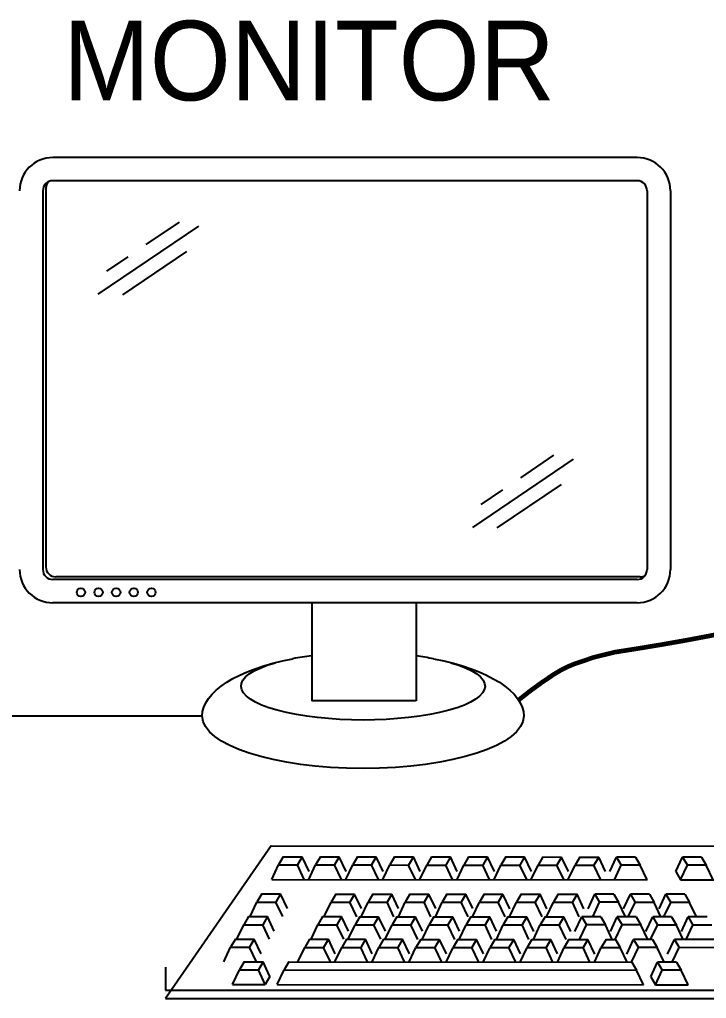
# Model space of a CAD drawing. Header units: millimetres. Extents: x 1282755 to 1285234, y -1758265 to -1757672.
# Drawn here: x 1284868.97 to 1284891.16, y -1758151.72 to -1758120.09 of the extents above; entities that cross this region are included whole.
import ezdxf

# ---------------------------------------------------------------- set-up
doc = ezdxf.new("R2010")
doc.units = ezdxf.units.MM
doc.layers.add('D', color=2, linetype='Continuous')
doc.layers.add('MR', color=7, linetype='Continuous')
doc.styles.add('CS', font='')
doc.styles.get('CS').set_extended_font_data('Gulim')

msp = doc.modelspace()

# ---------------------------------------------------------------- linework, layer by layer
at = {"layer": 'D', "color": 1}
msp.add_line((1284874.872, -1758142.599), (1284847.279, -1758142.599), dxfattribs=at)
at = {"layer": 'MR', "color": 1}
for p, q in [((1284888.923, -1758124.545), (1284870.045, -1758124.545)), ((1284888.923, -1758125.296), (1284870.045, -1758125.296)), ((1284869.723, -1758125.618), (1284869.723, -1758137.862)), ((1284869.821, -1758125.533), (1284869.821, -1758137.776)), ((1284889.245, -1758125.618), (1284889.245, -1758137.862)), ((1284889.996, -1758125.618), (1284889.996, -1758137.862)), ((1284874.128, -1758126.634), (1284873.054, -1758127.361)), ((1284874.757, -1758126.765), (1284871.503, -1758128.966)), ((1284874.369, -1758127.583), (1284872.296, -1758128.986)), ((1284872.471, -1758127.755), (1284871.78, -1758128.223)), ((1284886.854, -1758134.298), (1284883.601, -1758136.499)), ((1284886.226, -1758134.168), (1284885.151, -1758134.894)), ((1284884.569, -1758135.289), (1284883.878, -1758135.756)), ((1284886.466, -1758135.117), (1284884.394, -1758136.519)), ((1284889.021, -1758138.098), (1284870.143, -1758138.098)), ((1284888.923, -1758138.184), (1284870.045, -1758138.184)), ((1284888.923, -1758138.935), (1284870.045, -1758138.935)), ((1284878.408, -1758138.935), (1284878.408, -1758142.104)), ((1284881.786, -1758138.935), (1284881.786, -1758142.104)), ((1284881.786, -1758142.104), (1284878.408, -1758142.104)), ((1284877.1, -1758146.789), (1284873.687, -1758151.723)), ((1284877.1, -1758146.789), (1284898.072, -1758146.805)), ((1284877.491, -1758147.146), (1284877.339, -1758147.408)), ((1284877.491, -1758147.146), (1284878.101, -1758147.146)), ((1284878.101, -1758147.146), (1284877.949, -1758147.408)), ((1284878.322, -1758147.616), (1284878.101, -1758147.146)), ((1284878.689, -1758147.147), (1284878.536, -1758147.408)), ((1284878.689, -1758147.147), (1284879.298, -1758147.147)), ((1284879.298, -1758147.147), (1284879.146, -1758147.409)), ((1284879.52, -1758147.617), (1284879.298, -1758147.147)), ((1284879.886, -1758147.148), (1284879.734, -1758147.409)), ((1284879.886, -1758147.148), (1284880.496, -1758147.148)), ((1284880.496, -1758147.148), (1284880.343, -1758147.41)), ((1284880.717, -1758147.618), (1284880.496, -1758147.148)), ((1284881.083, -1758147.149), (1284880.931, -1758147.41)), ((1284881.083, -1758147.149), (1284881.693, -1758147.149)), ((1284881.693, -1758147.149), (1284881.541, -1758147.411)), ((1284881.915, -1758147.619), (1284881.693, -1758147.149)), ((1284882.281, -1758147.15), (1284882.129, -1758147.411)), ((1284882.281, -1758147.15), (1284882.89, -1758147.15)), ((1284882.89, -1758147.15), (1284882.738, -1758147.412)), ((1284883.112, -1758147.62), (1284882.89, -1758147.15)), ((1284883.478, -1758147.15), (1284883.326, -1758147.412)), ((1284883.478, -1758147.15), (1284884.088, -1758147.151)), ((1284884.088, -1758147.151), (1284883.936, -1758147.413)), ((1284884.31, -1758147.621), (1284884.088, -1758147.151)), ((1284884.676, -1758147.151), (1284884.524, -1758147.413)), ((1284884.676, -1758147.151), (1284885.285, -1758147.152)), ((1284885.285, -1758147.152), (1284885.133, -1758147.413)), ((1284885.507, -1758147.622), (1284885.285, -1758147.152)), ((1284885.873, -1758147.152), (1284885.721, -1758147.414)), ((1284885.873, -1758147.152), (1284886.483, -1758147.153)), ((1284886.483, -1758147.153), (1284886.331, -1758147.414)), ((1284886.704, -1758147.623), (1284886.483, -1758147.153)), ((1284887.071, -1758147.153), (1284886.918, -1758147.415)), ((1284887.071, -1758147.153), (1284887.68, -1758147.154)), ((1284887.68, -1758147.154), (1284887.528, -1758147.415)), ((1284887.902, -1758147.624), (1284887.68, -1758147.154)), ((1284888.036, -1758147.624), (1284888.259, -1758147.154)), ((1284888.259, -1758147.154), (1284888.41, -1758147.416)), ((1284888.868, -1758147.155), (1284888.259, -1758147.154)), ((1284888.868, -1758147.155), (1284889.02, -1758147.416)), ((1284890.171, -1758147.625), (1284890.393, -1758147.156)), ((1284891.003, -1758147.156), (1284890.393, -1758147.156)), ((1284890.393, -1758147.156), (1284890.545, -1758147.418)), ((1284891.003, -1758147.156), (1284891.155, -1758147.418)), ((1284877.117, -1758147.877), (1284877.339, -1758147.408)), ((1284877.339, -1758147.408), (1284877.949, -1758147.408)), ((1284878.17, -1758147.878), (1284877.949, -1758147.408)), ((1284878.314, -1758147.878), (1284878.536, -1758147.408)), ((1284878.536, -1758147.408), (1284879.146, -1758147.409)), ((1284879.368, -1758147.879), (1284879.146, -1758147.409)), ((1284879.511, -1758147.879), (1284879.734, -1758147.409)), ((1284879.734, -1758147.409), (1284880.343, -1758147.41)), ((1284880.565, -1758147.88), (1284880.343, -1758147.41)), ((1284880.709, -1758147.88), (1284880.931, -1758147.41)), ((1284880.931, -1758147.41), (1284881.541, -1758147.411)), ((1284881.763, -1758147.881), (1284881.541, -1758147.411)), ((1284881.906, -1758147.881), (1284882.129, -1758147.411)), ((1284882.129, -1758147.411), (1284882.738, -1758147.412)), ((1284882.96, -1758147.882), (1284882.738, -1758147.412)), ((1284883.104, -1758147.882), (1284883.326, -1758147.412)), ((1284883.326, -1758147.412), (1284883.936, -1758147.413)), ((1284884.157, -1758147.882), (1284883.936, -1758147.413)), ((1284884.301, -1758147.883), (1284884.524, -1758147.413)), ((1284884.524, -1758147.413), (1284885.133, -1758147.413)), ((1284885.355, -1758147.883), (1284885.133, -1758147.413)), ((1284885.499, -1758147.883), (1284885.721, -1758147.414)), ((1284885.721, -1758147.414), (1284886.331, -1758147.414)), ((1284886.552, -1758147.884), (1284886.331, -1758147.414)), ((1284886.696, -1758147.884), (1284886.918, -1758147.415)), ((1284886.918, -1758147.415), (1284887.528, -1758147.415)), ((1284887.75, -1758147.885), (1284887.528, -1758147.415)), ((1284888.188, -1758147.886), (1284888.41, -1758147.416)), ((1284889.02, -1758147.416), (1284888.41, -1758147.416)), ((1284889.242, -1758147.886), (1284889.02, -1758147.416)), ((1284890.171, -1758147.625), (1284890.323, -1758147.887)), ((1284890.323, -1758147.887), (1284890.545, -1758147.418)), ((1284891.155, -1758147.418), (1284890.545, -1758147.418)), ((1284891.376, -1758147.888), (1284891.155, -1758147.418)), ((1284877.117, -1758147.877), (1284889.242, -1758147.886)), ((1284890.323, -1758147.887), (1284893.771, -1758147.89)), ((1284876.793, -1758148.347), (1284876.641, -1758148.608)), ((1284876.793, -1758148.347), (1284877.402, -1758148.347)), ((1284877.402, -1758148.347), (1284877.25, -1758148.609)), ((1284877.624, -1758148.817), (1284877.402, -1758148.347)), ((1284879.188, -1758148.349), (1284879.036, -1758148.61)), ((1284879.188, -1758148.349), (1284879.797, -1758148.349)), ((1284879.797, -1758148.349), (1284879.645, -1758148.611)), ((1284880.019, -1758148.819), (1284879.797, -1758148.349)), ((1284880.385, -1758148.349), (1284880.233, -1758148.611)), ((1284880.385, -1758148.349), (1284880.995, -1758148.35)), ((1284880.995, -1758148.35), (1284880.843, -1758148.611)), ((1284881.216, -1758148.82), (1284880.995, -1758148.35)), ((1284881.583, -1758148.35), (1284881.43, -1758148.612)), ((1284881.583, -1758148.35), (1284882.192, -1758148.351)), ((1284882.192, -1758148.351), (1284882.04, -1758148.612)), ((1284882.414, -1758148.821), (1284882.192, -1758148.351)), ((1284882.78, -1758148.351), (1284882.628, -1758148.613)), ((1284882.78, -1758148.351), (1284883.39, -1758148.352)), ((1284883.39, -1758148.352), (1284883.238, -1758148.613)), ((1284883.611, -1758148.822), (1284883.39, -1758148.352)), ((1284883.977, -1758148.352), (1284883.825, -1758148.614)), ((1284883.977, -1758148.352), (1284884.587, -1758148.353)), ((1284884.587, -1758148.353), (1284884.435, -1758148.614)), ((1284884.809, -1758148.823), (1284884.587, -1758148.353)), ((1284885.175, -1758148.353), (1284885.023, -1758148.615)), ((1284885.175, -1758148.353), (1284885.785, -1758148.353)), ((1284885.785, -1758148.353), (1284885.632, -1758148.615)), ((1284886.006, -1758148.823), (1284885.785, -1758148.353)), ((1284886.372, -1758148.354), (1284886.22, -1758148.616)), ((1284886.372, -1758148.354), (1284886.982, -1758148.354)), ((1284886.982, -1758148.354), (1284886.83, -1758148.616)), ((1284887.204, -1758148.824), (1284886.982, -1758148.354)), ((1284887.338, -1758148.824), (1284887.56, -1758148.355)), ((1284887.56, -1758148.355), (1284887.712, -1758148.617)), ((1284888.17, -1758148.355), (1284887.56, -1758148.355)), ((1284888.17, -1758148.355), (1284888.322, -1758148.617)), ((1284888.485, -1758148.825), (1284888.707, -1758148.356)), ((1284888.707, -1758148.356), (1284888.859, -1758148.618)), ((1284889.317, -1758148.356), (1284888.707, -1758148.356)), ((1284889.317, -1758148.356), (1284889.469, -1758148.618)), ((1284889.632, -1758148.826), (1284889.854, -1758148.357)), ((1284890.464, -1758148.357), (1284889.854, -1758148.357)), ((1284889.854, -1758148.357), (1284890.006, -1758148.618)), ((1284890.464, -1758148.357), (1284890.615, -1758148.619)), ((1284876.418, -1758149.078), (1284876.641, -1758148.608)), ((1284876.641, -1758148.608), (1284877.25, -1758148.609)), ((1284877.472, -1758149.079), (1284877.25, -1758148.609)), ((1284878.813, -1758149.08), (1284879.036, -1758148.61)), ((1284879.036, -1758148.61), (1284879.645, -1758148.611)), ((1284879.867, -1758149.081), (1284879.645, -1758148.611)), ((1284880.011, -1758149.081), (1284880.233, -1758148.611)), ((1284880.233, -1758148.611), (1284880.843, -1758148.611)), ((1284881.064, -1758149.081), (1284880.843, -1758148.611)), ((1284881.208, -1758149.082), (1284881.43, -1758148.612)), ((1284881.43, -1758148.612), (1284882.04, -1758148.612)), ((1284882.262, -1758149.082), (1284882.04, -1758148.612)), ((1284882.405, -1758149.082), (1284882.628, -1758148.613)), ((1284882.628, -1758148.613), (1284883.238, -1758148.613)), ((1284883.459, -1758149.083), (1284883.238, -1758148.613)), ((1284883.603, -1758149.083), (1284883.825, -1758148.614)), ((1284883.825, -1758148.614), (1284884.435, -1758148.614)), ((1284884.657, -1758149.084), (1284884.435, -1758148.614)), ((1284884.8, -1758149.084), (1284885.023, -1758148.615)), ((1284885.023, -1758148.615), (1284885.632, -1758148.615)), ((1284885.854, -1758149.085), (1284885.632, -1758148.615)), ((1284885.998, -1758149.085), (1284886.22, -1758148.616)), ((1284886.22, -1758148.616), (1284886.83, -1758148.616)), ((1284887.052, -1758149.086), (1284886.83, -1758148.616)), ((1284887.49, -1758149.086), (1284887.712, -1758148.617)), ((1284888.322, -1758148.617), (1284887.712, -1758148.617)), ((1284888.543, -1758149.087), (1284888.322, -1758148.617)), ((1284888.636, -1758149.087), (1284888.859, -1758148.618)), ((1284889.469, -1758148.618), (1284888.859, -1758148.618)), ((1284889.69, -1758149.088), (1284889.469, -1758148.618)), ((1284889.783, -1758149.088), (1284890.006, -1758148.618)), ((1284890.615, -1758148.619), (1284890.006, -1758148.618)), ((1284890.837, -1758149.089), (1284890.615, -1758148.619)), ((1284876.368, -1758149.078), (1284876.216, -1758149.34)), ((1284876.368, -1758149.078), (1284876.977, -1758149.078)), ((1284876.977, -1758149.078), (1284876.825, -1758149.34)), ((1284877.199, -1758149.548), (1284876.977, -1758149.078)), ((1284878.763, -1758149.08), (1284878.61, -1758149.341)), ((1284878.763, -1758149.08), (1284879.372, -1758149.08)), ((1284879.372, -1758149.08), (1284879.22, -1758149.342)), ((1284879.594, -1758149.55), (1284879.372, -1758149.08)), ((1284879.96, -1758149.081), (1284879.808, -1758149.342)), ((1284879.96, -1758149.081), (1284880.57, -1758149.081)), ((1284880.57, -1758149.081), (1284880.417, -1758149.343)), ((1284880.791, -1758149.551), (1284880.57, -1758149.081)), ((1284881.157, -1758149.082), (1284881.005, -1758149.343)), ((1284881.157, -1758149.082), (1284881.767, -1758149.082)), ((1284881.767, -1758149.082), (1284881.615, -1758149.344)), ((1284881.989, -1758149.552), (1284881.767, -1758149.082)), ((1284882.355, -1758149.082), (1284882.203, -1758149.344)), ((1284882.355, -1758149.082), (1284882.964, -1758149.083)), ((1284882.964, -1758149.083), (1284882.812, -1758149.345)), ((1284883.186, -1758149.553), (1284882.964, -1758149.083)), ((1284883.552, -1758149.083), (1284883.4, -1758149.345)), ((1284883.552, -1758149.083), (1284884.162, -1758149.084)), ((1284884.162, -1758149.084), (1284884.01, -1758149.345)), ((1284884.384, -1758149.554), (1284884.162, -1758149.084)), ((1284884.75, -1758149.084), (1284884.598, -1758149.346)), ((1284884.75, -1758149.084), (1284885.359, -1758149.085)), ((1284885.359, -1758149.085), (1284885.207, -1758149.346)), ((1284885.581, -1758149.555), (1284885.359, -1758149.085)), ((1284885.947, -1758149.085), (1284885.795, -1758149.347)), ((1284885.947, -1758149.085), (1284886.557, -1758149.086)), ((1284886.557, -1758149.086), (1284886.405, -1758149.347)), ((1284886.778, -1758149.556), (1284886.557, -1758149.086)), ((1284886.913, -1758149.556), (1284887.135, -1758149.086)), ((1284887.745, -1758149.087), (1284887.135, -1758149.086)), ((1284887.135, -1758149.086), (1284887.287, -1758149.348)), ((1284887.745, -1758149.087), (1284887.897, -1758149.348)), ((1284888.06, -1758149.557), (1284888.282, -1758149.087)), ((1284888.892, -1758149.087), (1284888.282, -1758149.087)), ((1284888.282, -1758149.087), (1284888.434, -1758149.349)), ((1284888.892, -1758149.087), (1284889.043, -1758149.349)), ((1284889.206, -1758149.557), (1284889.429, -1758149.088)), ((1284890.038, -1758149.088), (1284889.429, -1758149.088)), ((1284889.429, -1758149.088), (1284889.581, -1758149.35)), ((1284890.038, -1758149.088), (1284890.19, -1758149.35)), ((1284890.353, -1758149.558), (1284890.576, -1758149.089)), ((1284891.185, -1758149.089), (1284890.576, -1758149.089)), ((1284890.576, -1758149.089), (1284890.727, -1758149.35)), ((1284875.993, -1758149.809), (1284876.216, -1758149.34)), ((1284876.216, -1758149.34), (1284876.825, -1758149.34)), ((1284877.047, -1758149.81), (1284876.825, -1758149.34)), ((1284878.388, -1758149.811), (1284878.61, -1758149.341)), ((1284878.61, -1758149.341), (1284879.22, -1758149.342)), ((1284879.442, -1758149.812), (1284879.22, -1758149.342)), ((1284879.585, -1758149.812), (1284879.808, -1758149.342)), ((1284879.808, -1758149.342), (1284880.417, -1758149.343)), ((1284880.639, -1758149.813), (1284880.417, -1758149.343)), ((1284880.783, -1758149.813), (1284881.005, -1758149.343)), ((1284881.005, -1758149.343), (1284881.615, -1758149.344)), ((1284881.837, -1758149.814), (1284881.615, -1758149.344)), ((1284881.98, -1758149.814), (1284882.203, -1758149.344)), ((1284882.203, -1758149.344), (1284882.812, -1758149.345)), ((1284883.034, -1758149.814), (1284882.812, -1758149.345)), ((1284883.178, -1758149.815), (1284883.4, -1758149.345)), ((1284883.4, -1758149.345), (1284884.01, -1758149.345)), ((1284884.231, -1758149.815), (1284884.01, -1758149.345)), ((1284884.375, -1758149.815), (1284884.598, -1758149.346)), ((1284884.598, -1758149.346), (1284885.207, -1758149.346)), ((1284885.429, -1758149.816), (1284885.207, -1758149.346)), ((1284885.573, -1758149.816), (1284885.795, -1758149.347)), ((1284885.795, -1758149.347), (1284886.405, -1758149.347)), ((1284886.626, -1758149.817), (1284886.405, -1758149.347)), ((1284887.065, -1758149.818), (1284887.287, -1758149.348)), ((1284887.897, -1758149.348), (1284887.287, -1758149.348)), ((1284888.118, -1758149.818), (1284887.897, -1758149.348)), ((1284888.211, -1758149.818), (1284888.434, -1758149.349)), ((1284889.043, -1758149.349), (1284888.434, -1758149.349)), ((1284889.265, -1758149.819), (1284889.043, -1758149.349)), ((1284889.358, -1758149.819), (1284889.581, -1758149.35)), ((1284890.19, -1758149.35), (1284889.581, -1758149.35)), ((1284890.412, -1758149.82), (1284890.19, -1758149.35)), ((1284890.505, -1758149.82), (1284890.727, -1758149.35)), ((1284891.337, -1758149.351), (1284890.727, -1758149.35)), ((1284875.942, -1758149.809), (1284875.79, -1758150.071)), ((1284875.942, -1758149.809), (1284876.552, -1758149.81)), ((1284876.552, -1758149.81), (1284876.4, -1758150.071)), ((1284876.774, -1758150.28), (1284876.552, -1758149.81)), ((1284878.337, -1758149.811), (1284878.185, -1758150.073)), ((1284878.337, -1758149.811), (1284878.947, -1758149.811)), ((1284878.947, -1758149.811), (1284878.795, -1758150.073)), ((1284879.169, -1758150.281), (1284878.947, -1758149.811)), ((1284879.535, -1758149.812), (1284879.383, -1758150.073)), ((1284879.535, -1758149.812), (1284880.144, -1758149.812)), ((1284880.144, -1758149.812), (1284879.992, -1758150.074)), ((1284880.366, -1758150.282), (1284880.144, -1758149.812)), ((1284880.732, -1758149.813), (1284880.58, -1758150.074)), ((1284880.732, -1758149.813), (1284881.342, -1758149.813)), ((1284881.342, -1758149.813), (1284881.19, -1758150.075)), ((1284881.564, -1758150.283), (1284881.342, -1758149.813)), ((1284881.93, -1758149.814), (1284881.778, -1758150.075)), ((1284881.93, -1758149.814), (1284882.539, -1758149.814)), ((1284882.539, -1758149.814), (1284882.387, -1758150.076)), ((1284882.761, -1758150.284), (1284882.539, -1758149.814)), ((1284883.127, -1758149.815), (1284882.975, -1758150.076)), ((1284883.127, -1758149.815), (1284883.737, -1758149.815)), ((1284883.737, -1758149.815), (1284883.585, -1758150.077)), ((1284883.958, -1758150.285), (1284883.737, -1758149.815)), ((1284884.325, -1758149.815), (1284884.172, -1758150.077)), ((1284884.325, -1758149.815), (1284884.934, -1758149.816)), ((1284884.934, -1758149.816), (1284884.782, -1758150.078)), ((1284885.156, -1758150.286), (1284884.934, -1758149.816)), ((1284885.522, -1758149.816), (1284885.37, -1758150.078)), ((1284885.522, -1758149.816), (1284886.132, -1758149.817)), ((1284886.132, -1758149.817), (1284885.979, -1758150.078)), ((1284886.353, -1758150.287), (1284886.132, -1758149.817)), ((1284886.719, -1758149.817), (1284886.567, -1758150.079)), ((1284886.719, -1758149.817), (1284887.329, -1758149.818)), ((1284887.329, -1758149.818), (1284887.177, -1758150.079)), ((1284887.551, -1758150.288), (1284887.329, -1758149.818)), ((1284887.917, -1758149.818), (1284887.765, -1758150.08)), ((1284887.917, -1758149.818), (1284888.223, -1758149.818)), ((1284888.223, -1758149.818), (1284888.374, -1758150.08)), ((1284888.588, -1758150.288), (1284888.81, -1758149.819)), ((1284888.81, -1758149.819), (1284888.962, -1758150.081)), ((1284889.42, -1758149.819), (1284888.81, -1758149.819)), ((1284889.42, -1758149.819), (1284889.572, -1758150.081)), ((1284889.907, -1758150.289), (1284890.13, -1758149.82)), ((1284891.593, -1758149.821), (1284890.13, -1758149.82)), ((1284890.13, -1758149.82), (1284890.281, -1758150.082)), ((1284875.568, -1758150.54), (1284875.79, -1758150.071)), ((1284875.79, -1758150.071), (1284876.4, -1758150.071)), ((1284876.622, -1758150.541), (1284876.4, -1758150.071)), ((1284877.963, -1758150.542), (1284878.185, -1758150.073)), ((1284878.185, -1758150.073), (1284878.795, -1758150.073)), ((1284879.017, -1758150.543), (1284878.795, -1758150.073)), ((1284879.16, -1758150.543), (1284879.383, -1758150.073)), ((1284879.383, -1758150.073), (1284879.992, -1758150.074)), ((1284880.214, -1758150.544), (1284879.992, -1758150.074)), ((1284880.358, -1758150.544), (1284880.58, -1758150.074)), ((1284880.58, -1758150.074), (1284881.19, -1758150.075)), ((1284881.411, -1758150.545), (1284881.19, -1758150.075)), ((1284881.555, -1758150.545), (1284881.778, -1758150.075)), ((1284881.778, -1758150.075), (1284882.387, -1758150.076)), ((1284882.609, -1758150.546), (1284882.387, -1758150.076)), ((1284882.753, -1758150.546), (1284882.975, -1758150.076)), ((1284882.975, -1758150.076), (1284883.585, -1758150.077)), ((1284883.806, -1758150.547), (1284883.585, -1758150.077)), ((1284883.95, -1758150.547), (1284884.172, -1758150.077)), ((1284884.172, -1758150.077), (1284884.782, -1758150.078)), ((1284885.004, -1758150.547), (1284884.782, -1758150.078)), ((1284885.147, -1758150.548), (1284885.37, -1758150.078)), ((1284885.37, -1758150.078), (1284885.979, -1758150.078)), ((1284886.201, -1758150.548), (1284885.979, -1758150.078)), ((1284886.345, -1758150.548), (1284886.567, -1758150.079)), ((1284886.567, -1758150.079), (1284887.177, -1758150.079)), ((1284887.399, -1758150.549), (1284887.177, -1758150.079)), ((1284887.542, -1758150.549), (1284887.765, -1758150.08)), ((1284887.765, -1758150.08), (1284888.374, -1758150.08)), ((1284888.596, -1758150.55), (1284888.374, -1758150.08)), ((1284888.74, -1758150.55), (1284888.962, -1758150.081)), ((1284889.572, -1758150.081), (1284888.962, -1758150.081)), ((1284889.793, -1758150.551), (1284889.572, -1758150.081)), ((1284890.059, -1758150.551), (1284890.281, -1758150.082)), ((1284891.745, -1758150.083), (1284890.281, -1758150.082)), ((1284873.687, -1758150.718), (1284873.686, -1758151.454)), ((1284875.852, -1758151.272), (1284876.075, -1758150.802)), ((1284876.227, -1758150.541), (1284876.075, -1758150.802)), ((1284876.075, -1758150.802), (1284876.685, -1758150.803)), ((1284876.227, -1758150.541), (1284876.837, -1758150.541)), ((1284876.256, -1758150.541), (1284876.4, -1758150.541)), ((1284876.837, -1758150.541), (1284876.685, -1758150.803)), ((1284876.906, -1758151.273), (1284876.685, -1758150.803)), ((1284877.058, -1758151.011), (1284876.837, -1758150.541)), ((1284877.294, -1758151.273), (1284877.516, -1758150.804)), ((1284877.668, -1758150.542), (1284877.516, -1758150.804)), ((1284877.516, -1758150.804), (1284888.903, -1758150.812)), ((1284877.668, -1758150.542), (1284888.751, -1758150.55)), ((1284888.751, -1758150.55), (1284888.903, -1758150.812)), ((1284889.36, -1758151.021), (1284889.583, -1758150.551)), ((1284890.192, -1758150.551), (1284889.583, -1758150.551)), ((1284889.583, -1758150.551), (1284889.734, -1758150.813)), ((1284890.192, -1758150.551), (1284890.344, -1758150.813)), ((1284877.058, -1758151.011), (1284876.906, -1758151.273)), ((1284889.124, -1758151.282), (1284888.903, -1758150.812)), ((1284889.36, -1758151.021), (1284889.512, -1758151.282)), ((1284889.512, -1758151.282), (1284889.734, -1758150.813)), ((1284890.344, -1758150.813), (1284889.734, -1758150.813)), ((1284890.566, -1758151.283), (1284890.344, -1758150.813)), ((1284875.852, -1758151.272), (1284876.906, -1758151.273)), ((1284877.294, -1758151.273), (1284889.124, -1758151.282)), ((1284889.512, -1758151.282), (1284890.566, -1758151.283)), ((1284873.686, -1758151.454), (1284902.386, -1758151.454)), ((1284873.687, -1758151.723), (1284902.386, -1758151.723))]:
    msp.add_line(p, q, dxfattribs=at)
msp.add_lwpolyline([(1284885.094, -1758142.079, 0.15, 0.15, -0.027947), (1284886.235, -1758141.247, 0.15, 0.15, -0.052541), (1284886.907, -1758140.907, 0.15, 0.15, -0.062474), (1284888.875, -1758140.426, 0.15, 0.15, 0.008616), (1284891.321, -1758139.995, 0.15, 0.15, 0.043764), (1284892.861, -1758139.58, 0.15, 0.15, 0.059018), (1284895.047, -1758138.609, 0.15, 0.15, 0)], format="xyseb", dxfattribs=at)
for centre in [(1284870.952, -1758138.598), (1284871.522, -1758138.598), (1284872.092, -1758138.598), (1284872.662, -1758138.598), (1284873.232, -1758138.598)]:
    msp.add_circle(centre, 0.135, dxfattribs=at)
for centre, radius, start, end in [((1284870.045, -1758125.618), 1.073, 90, 180), ((1284888.923, -1758125.618), 1.073, 0, 90), ((1284870.045, -1758125.618), 0.322, 90, 180), ((1284870.143, -1758125.533), 0.322, 142.6891, 180), ((1284888.923, -1758125.618), 0.322, 0, 90), ((1284870.143, -1758137.776), 0.322, 180, 270), ((1284870.045, -1758137.862), 1.073, 180, 270), ((1284870.045, -1758137.862), 0.322, 180, 270), ((1284888.923, -1758137.862), 0.322, 270, 0), ((1284888.923, -1758137.862), 1.073, 270, 0), ((1284889.021, -1758137.776), 0.322, 270, 299.3865), ((1284880.067, -1758153.094), 12.557, 97.5904, 100.423), ((1284880.067, -1758153.094), 12.557, 79.5351, 82.1311)]:
    msp.add_arc(centre, radius, start, end, dxfattribs=at)
at = {"layer": 'MR', "color": 1, "extrusion": (0, 0, -1)}
for centre, major_axis, ratio, start_param, end_param in [((1284880.067, -1758142.599), (-5.195, 0), 0.39697, -6.283185, -5.165066), ((1284880.067, -1758141.631), (3.941, 0), 0.277659, -0.767194, 3.908786), ((1284880.067, -1758142.599), (5.195, 0), 0.39697, -1.116279, 0), ((1284880.067, -1758142.599), (-5.195, 0), 0.325553, 3.141593, 6.283185)]:
    msp.add_ellipse(centre, major_axis=major_axis, ratio=ratio, start_param=start_param, end_param=end_param, dxfattribs=at)

# ---------------------------------------------------------------- texts
at = {"layer": 'MR', "color": 7, "style": 'CS'}
msp.add_text('MONITOR', height=2.573, dxfattribs=at).set_placement((1284870.375, -1758122.698))

doc.saveas('drawing.dxf')
